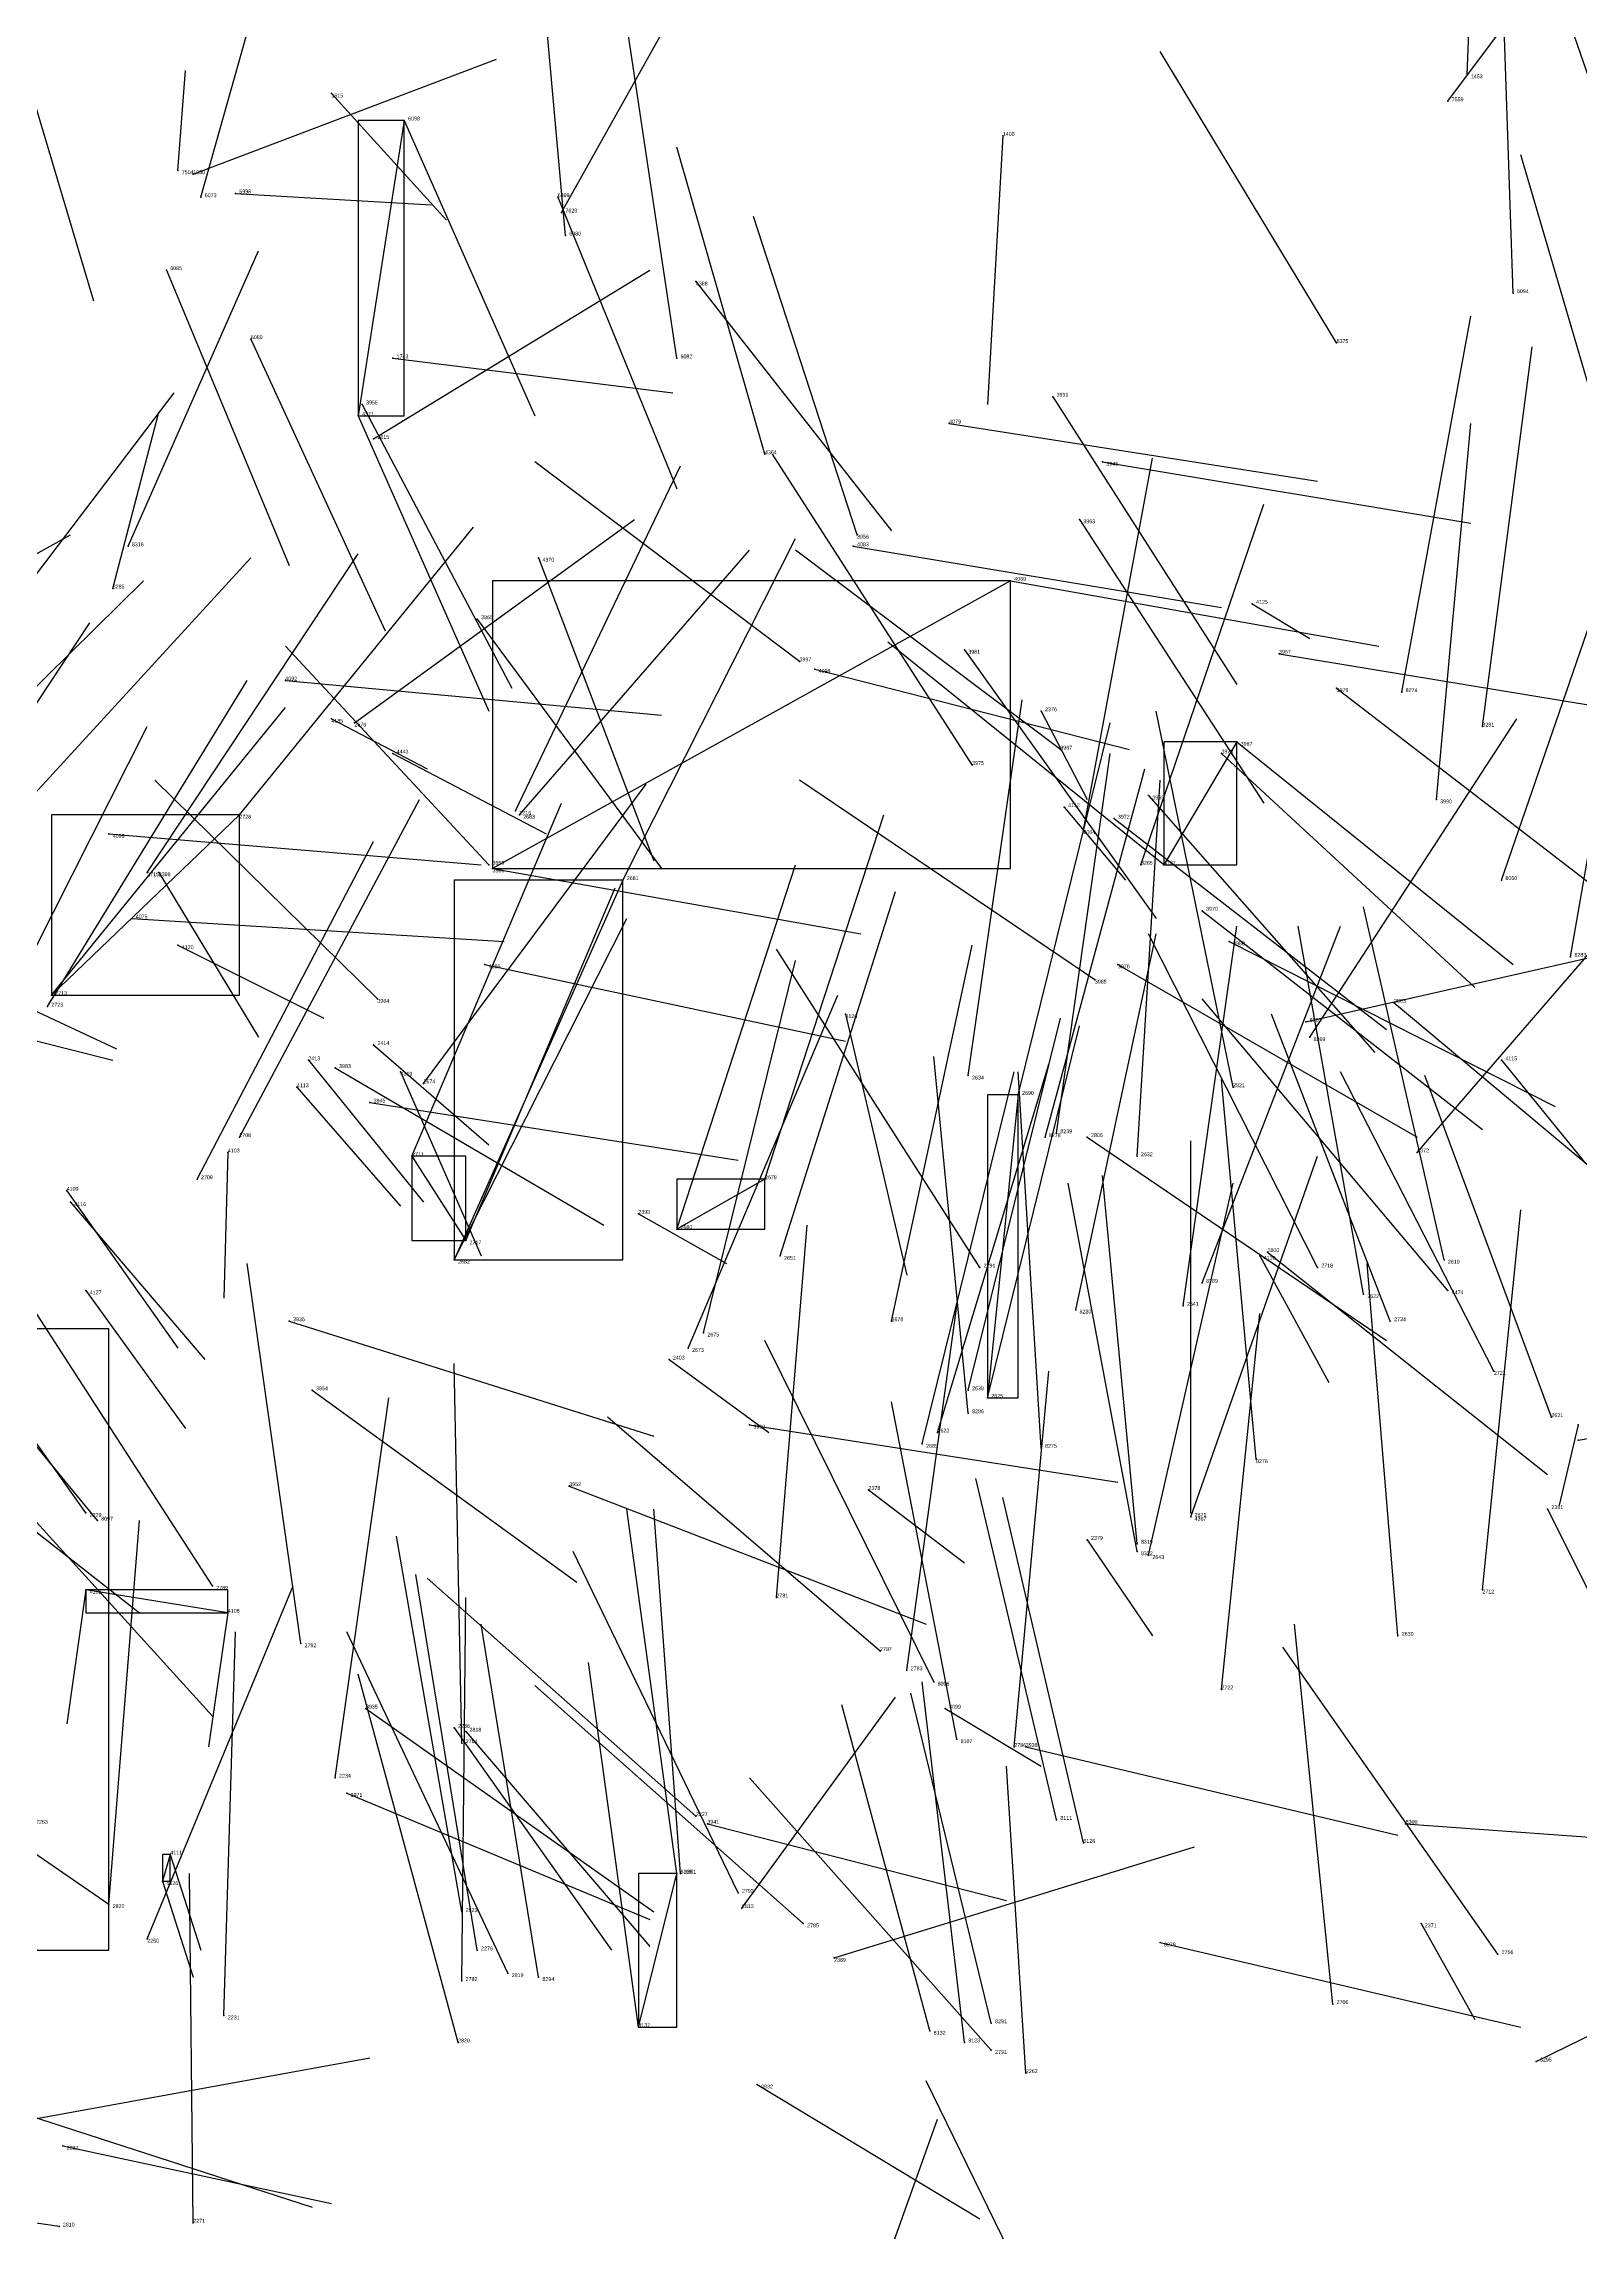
# Model space of a CAD drawing. Extents: x 59.1 to 70.8, y 600.3 to 605.1.
# Drawn here: x 67.064 to 67.465, y 603.392 to 603.962 of the extents above; entities that cross this region are included whole.
import ezdxf

# ---------------------------------------------------------------- set-up
doc = ezdxf.new("R2010")
doc.units = 0
for name, color, linetype in [('Clients', 3, 'CONTINUOUS'), ('Facilities', 3, 'CONTINUOUS'), ('Facilities_lines', 3, 'CONTINUOUS'), ('Min_max_boxes', 1, 'CONTINUOUS'), ('Normals', 1, 'CONTINUOUS'), ('Source_points', 5, 'CONTINUOUS'), ('Text', 3, 'CONTINUOUS')]:
    doc.layers.add(name, color=color, linetype=linetype)

msp = doc.modelspace()

# ---------------------------------------------------------------- linework, layer by layer
at = {"layer": 'Clients', "color": 5}
for p in [(67.146, 603.865, 457.959), (67.181, 603.747, 454.984), (67.356, 603.748, 458.277), (67.066, 603.714, 451.712), (67.174, 603.65, 451.676), (67.229, 603.653, 451.554), (67.171, 603.645, 451.617), (67.31, 603.609, 451.493), (67.075, 603.559, 455.743), (67.095, 603.483, 455.762), (67.229, 603.485, 459.372), (67.081, 603.477, 452.831)]:
    msp.add_point(p, dxfattribs=at)
at = {"layer": 'Facilities', "color": 3}
for p in [(67.435, 603.954, 452.494), (67.139, 603.949, 448.503), (67.43, 603.947, 462.353), (67.158, 603.942, 457.961), (67.314, 603.938, 451.862), (67.099, 603.929, 458.949), (67.103, 603.928, 451.488), (67.105, 603.922, 457.726), (67.114, 603.923, 456.017), (67.198, 603.922, 458.057), (67.199, 603.918, 461.597), (67.2, 603.912, 457.86), (67.096, 603.903, 457.887), (67.234, 603.9, 458.154), (67.447, 603.897, 457.716), (67.118, 603.885, 457.914), (67.401, 603.884, 458.188), (67.155, 603.88, 449.035), (67.229, 603.88, 457.916), (67.147, 603.868, 458.007), (67.327, 603.87, 458.133), (67.15, 603.859, 451.377), (67.3, 603.863, 455.145), (67.252, 603.855, 457.975), (67.34, 603.853, 454.955), (67.334, 603.838, 458.075), (67.086, 603.831, 458.724), (67.275, 603.831, 455.132), (67.276, 603.834, 458.036), (67.193, 603.828, 457.966), (67.082, 603.82, 458.898), (67.316, 603.822, 455.109), (67.379, 603.816, 455.818), (67.177, 603.812, 458.023), (67.304, 603.804, 458.092), (67.386, 603.803, 454.803), (67.261, 603.801, 458.218), (67.265, 603.799, 455.652), (67.127, 603.796, 455.386), (67.401, 603.794, 458.379), (67.418, 603.793, 458.643), (67.139, 603.786, 455.939), (67.145, 603.785, 451.517), (67.324, 603.788, 448.491), (67.375, 603.78, 458.316), (67.439, 603.784, 458.736), (67.155, 603.777, 456.024), (67.306, 603.774, 458.402), (67.329, 603.778, 458.15), (67.371, 603.777, 458.216), (67.187, 603.762, 451.668), (67.33, 603.763, 455.833), (67.352, 603.766, 458.126), (67.427, 603.765, 458.438), (67.115, 603.761, 451.721), (67.188, 603.761, 451.517), (67.335, 603.757, 458.496), (67.343, 603.76, 458.215), (67.081, 603.756, 455.313), (67.091, 603.746, 451.797), (67.094, 603.746, 448.575), (67.18, 603.748, 458.022), (67.35, 603.748, 458.585), (67.215, 603.744, 451.6), (67.444, 603.744, 458.498), (67.087, 603.734, 455.247), (67.366, 603.736, 458.344), (67.373, 603.728, 458.411), (67.099, 603.727, 455.874), (67.179, 603.722, 455.021), (67.344, 603.722, 458.306), (67.462, 603.724, 458.632), (67.338, 603.718, 458.366), (67.065, 603.711, 451.833), (67.151, 603.713, 458.049), (67.416, 603.712, 452.311), (67.273, 603.709, 462.153), (67.393, 603.707, 458.473), (67.15, 603.701, 448.588), (67.394, 603.703, 458.543), (67.133, 603.697, 448.596), (67.14, 603.695, 458.06), (67.157, 603.694, 455.659), (67.444, 603.697, 455.793), (67.13, 603.69, 455.996), (67.163, 603.691, 451.615), (67.305, 603.693, 451.47), (67.318, 603.688, 451.539), (67.374, 603.69, 449.051), (67.149, 603.686, 454.884), (67.115, 603.677, 451.677), (67.325, 603.677, 458.674), (67.328, 603.678, 458.755), (67.336, 603.677, 452.3), (67.112, 603.673, 455.815), (67.16, 603.672, 451.654), (67.349, 603.672, 451.45), (67.422, 603.673, 457.54), (67.104, 603.666, 451.737), (67.252, 603.666, 451.606), (67.07, 603.663, 455.944), (67.071, 603.66, 455.866), (67.219, 603.657, 448.512), (67.256, 603.646, 451.485), (67.308, 603.643, 453.176), (67.381, 603.646, 455.786), (67.383, 603.647, 452.012), (67.396, 603.643, 451.937), (67.429, 603.645, 451.361), (67.075, 603.637, 455.935), (67.366, 603.639, 458.66), (67.43, 603.637, 453.264), (67.333, 603.632, 458.761), (67.361, 603.633, 451.491), (67.408, 603.636, 451.338), (67.128, 603.629, 454.87), (67.236, 603.626, 451.613), (67.285, 603.629, 451.535), (67.415, 603.629, 451.867), (67.232, 603.622, 451.552), (67.227, 603.619, 448.531), (67.442, 603.616, 451.798), (67.134, 603.611, 458.119), (67.305, 603.611, 451.466), (67.305, 603.605, 458.95), (67.457, 603.604, 451.274), (67.248, 603.602, 454.8), (67.293, 603.597, 451.522), (67.297, 603.6, 451.458), (67.464, 603.602, 448.531), (67.464, 603.598, 458.568), (67.324, 603.596, 458.875), (67.38, 603.593, 458.821), (67.201, 603.586, 454.737), (67.279, 603.585, 448.497), (67.456, 603.58, 448.463), (67.075, 603.579, 452.514), (67.078, 603.577, 459.787), (67.363, 603.579, 451.392), (67.363, 603.578, 457.54), (67.336, 603.572, 448.457), (67.349, 603.571, 458.933), (67.349, 603.569, 458.86), (67.352, 603.568, 451.452), (67.108, 603.56, 452.449), (67.255, 603.557, 452.154), (67.439, 603.559, 451.636), (67.112, 603.553, 455.757), (67.417, 603.547, 451.385), (67.131, 603.545, 452.377), (67.282, 603.543, 452.471), (67.289, 603.538, 452.085), (67.296, 603.535, 459.558), (67.148, 603.528, 454.684), (67.299, 603.528, 455.638), (67.371, 603.533, 451.788), (67.171, 603.523, 449.338), (67.173, 603.519, 452.314), (67.174, 603.522, 449.265), (67.302, 603.52, 459.05), (67.317, 603.518, 452.016), (67.32, 603.518, 454.617), (67.14, 603.51, 452.749), (67.143, 603.506, 458.163), (67.234, 603.5, 452.537), (67.237, 603.498, 454.776), (67.328, 603.499, 459.037), (67.419, 603.498, 461.396), (67.097, 603.49, 455.782), (67.335, 603.493, 459.103), (67.23, 603.485, 459.272), (67.245, 603.48, 452.252), (67.173, 603.475, 452.61), (67.246, 603.476, 449.263), (67.262, 603.472, 452.468), (67.423, 603.472, 448.447), (67.091, 603.468, 452.763), (67.355, 603.467, 458.519), (67.177, 603.465, 452.645), (67.27, 603.463, 448.986), (67.443, 603.464, 451.954), (67.173, 603.457, 452.362), (67.185, 603.459, 452.544), (67.193, 603.458, 459.43), (67.4, 603.451, 451.965), (67.111, 603.448, 452.628), (67.219, 603.445, 459.399), (67.295, 603.444, 459.248), (67.311, 603.446, 459.164), (67.172, 603.441, 452.507), (67.304, 603.441, 459.346), (67.311, 603.439, 452.24), (67.32, 603.433, 449.58), (67.453, 603.436, 461.679), (67.25, 603.43, 454.555), (67.069, 603.414, 449.268), (67.068, 603.393, 449.056), (67.103, 603.394, 449.749)]:
    msp.add_point(p, dxfattribs=at)
at = {"layer": 'Facilities_lines', "color": 3}
for p, q in [((67.158, 603.942, 457.961), (67.146, 603.865, 457.959)), ((67.316, 603.822, 455.109), (67.181, 603.747, 454.984)), ((67.375, 603.78, 458.316), (67.356, 603.748, 458.277)), ((67.115, 603.761, 451.721), (67.066, 603.714, 451.712)), ((67.215, 603.744, 451.6), (67.171, 603.645, 451.617)), ((67.318, 603.688, 451.539), (67.31, 603.609, 451.493)), ((67.16, 603.672, 451.654), (67.174, 603.65, 451.676)), ((67.252, 603.666, 451.606), (67.229, 603.653, 451.554)), ((66.94, 603.574, 452.791), (67.081, 603.477, 452.831)), ((67.112, 603.553, 455.757), (67.075, 603.559, 455.743)), ((67.097, 603.49, 455.782), (67.095, 603.483, 455.762)), ((67.219, 603.445, 459.399), (67.229, 603.485, 459.372))]:
    msp.add_line(p, q, dxfattribs=at)
at = {"layer": 'Min_max_boxes', "color": 1}
for p, q in [((67.158, 603.942, 457.959), (67.146, 603.942, 457.959)), ((67.146, 603.942, 457.959), (67.146, 603.865, 457.959)), ((67.158, 603.942, 457.961), (67.146, 603.942, 457.961)), ((67.146, 603.942, 457.961), (67.146, 603.865, 457.961)), ((67.146, 603.942, 457.959), (67.146, 603.942, 457.961)), ((67.158, 603.865, 457.959), (67.158, 603.942, 457.959)), ((67.158, 603.865, 457.961), (67.158, 603.942, 457.961)), ((67.158, 603.942, 457.959), (67.158, 603.942, 457.961)), ((67.146, 603.865, 457.959), (67.158, 603.865, 457.959)), ((67.146, 603.865, 457.961), (67.158, 603.865, 457.961)), ((67.146, 603.865, 457.959), (67.146, 603.865, 457.961)), ((67.158, 603.865, 457.959), (67.158, 603.865, 457.961)), ((67.316, 603.822, 454.984), (67.181, 603.822, 454.984)), ((67.181, 603.822, 454.984), (67.181, 603.747, 454.984)), ((67.316, 603.822, 455.109), (67.181, 603.822, 455.109)), ((67.181, 603.822, 455.109), (67.181, 603.747, 455.109)), ((67.181, 603.822, 454.984), (67.181, 603.822, 455.109)), ((67.316, 603.747, 454.984), (67.316, 603.822, 454.984)), ((67.316, 603.747, 455.109), (67.316, 603.822, 455.109)), ((67.316, 603.822, 454.984), (67.316, 603.822, 455.109)), ((67.375, 603.78, 458.277), (67.356, 603.78, 458.277)), ((67.356, 603.78, 458.277), (67.356, 603.748, 458.277)), ((67.375, 603.78, 458.316), (67.356, 603.78, 458.316)), ((67.356, 603.78, 458.316), (67.356, 603.748, 458.316)), ((67.356, 603.78, 458.277), (67.356, 603.78, 458.316)), ((67.375, 603.748, 458.277), (67.375, 603.78, 458.277)), ((67.375, 603.748, 458.316), (67.375, 603.78, 458.316)), ((67.375, 603.78, 458.277), (67.375, 603.78, 458.316)), ((67.115, 603.761, 451.712), (67.066, 603.761, 451.712)), ((67.066, 603.761, 451.712), (67.066, 603.714, 451.712)), ((67.115, 603.761, 451.721), (67.066, 603.761, 451.721)), ((67.066, 603.761, 451.721), (67.066, 603.714, 451.721)), ((67.066, 603.761, 451.712), (67.066, 603.761, 451.721)), ((67.115, 603.714, 451.712), (67.115, 603.761, 451.712)), ((67.115, 603.714, 451.721), (67.115, 603.761, 451.721)), ((67.115, 603.761, 451.712), (67.115, 603.761, 451.721)), ((67.181, 603.747, 454.984), (67.316, 603.747, 454.984)), ((67.181, 603.747, 455.109), (67.316, 603.747, 455.109)), ((67.181, 603.747, 454.984), (67.181, 603.747, 455.109)), ((67.316, 603.747, 454.984), (67.316, 603.747, 455.109)), ((67.356, 603.748, 458.277), (67.375, 603.748, 458.277)), ((67.356, 603.748, 458.316), (67.375, 603.748, 458.316)), ((67.356, 603.748, 458.277), (67.356, 603.748, 458.316)), ((67.375, 603.748, 458.277), (67.375, 603.748, 458.316)), ((67.215, 603.744, 451.6), (67.171, 603.744, 451.6)), ((67.171, 603.744, 451.6), (67.171, 603.645, 451.6)), ((67.215, 603.744, 451.617), (67.171, 603.744, 451.617)), ((67.171, 603.744, 451.617), (67.171, 603.645, 451.617)), ((67.171, 603.744, 451.6), (67.171, 603.744, 451.617)), ((67.215, 603.645, 451.6), (67.215, 603.744, 451.6)), ((67.215, 603.645, 451.617), (67.215, 603.744, 451.617)), ((67.215, 603.744, 451.6), (67.215, 603.744, 451.617)), ((67.066, 603.714, 451.712), (67.115, 603.714, 451.712)), ((67.066, 603.714, 451.721), (67.115, 603.714, 451.721)), ((67.066, 603.714, 451.712), (67.066, 603.714, 451.721)), ((67.115, 603.714, 451.712), (67.115, 603.714, 451.721)), ((67.318, 603.688, 451.493), (67.31, 603.688, 451.493)), ((67.31, 603.688, 451.493), (67.31, 603.609, 451.493)), ((67.318, 603.688, 451.539), (67.31, 603.688, 451.539)), ((67.31, 603.688, 451.539), (67.31, 603.609, 451.539)), ((67.31, 603.688, 451.493), (67.31, 603.688, 451.539)), ((67.318, 603.609, 451.493), (67.318, 603.688, 451.493)), ((67.318, 603.609, 451.539), (67.318, 603.688, 451.539)), ((67.318, 603.688, 451.493), (67.318, 603.688, 451.539)), ((67.174, 603.672, 451.654), (67.16, 603.672, 451.654)), ((67.16, 603.672, 451.654), (67.16, 603.65, 451.654)), ((67.174, 603.672, 451.676), (67.16, 603.672, 451.676)), ((67.16, 603.672, 451.676), (67.16, 603.65, 451.676)), ((67.16, 603.672, 451.654), (67.16, 603.672, 451.676)), ((67.174, 603.65, 451.654), (67.174, 603.672, 451.654)), ((67.174, 603.65, 451.676), (67.174, 603.672, 451.676)), ((67.174, 603.672, 451.654), (67.174, 603.672, 451.676)), ((67.252, 603.666, 451.554), (67.229, 603.666, 451.554)), ((67.229, 603.666, 451.554), (67.229, 603.653, 451.554)), ((67.252, 603.666, 451.606), (67.229, 603.666, 451.606)), ((67.229, 603.666, 451.606), (67.229, 603.653, 451.606)), ((67.229, 603.666, 451.554), (67.229, 603.666, 451.606)), ((67.252, 603.653, 451.554), (67.252, 603.666, 451.554)), ((67.252, 603.653, 451.606), (67.252, 603.666, 451.606)), ((67.252, 603.666, 451.554), (67.252, 603.666, 451.606)), ((67.16, 603.65, 451.654), (67.174, 603.65, 451.654)), ((67.16, 603.65, 451.676), (67.174, 603.65, 451.676)), ((67.16, 603.65, 451.654), (67.16, 603.65, 451.676)), ((67.174, 603.65, 451.654), (67.174, 603.65, 451.676)), ((67.229, 603.653, 451.554), (67.252, 603.653, 451.554)), ((67.229, 603.653, 451.606), (67.252, 603.653, 451.606)), ((67.229, 603.653, 451.554), (67.229, 603.653, 451.606)), ((67.252, 603.653, 451.554), (67.252, 603.653, 451.606)), ((67.171, 603.645, 451.6), (67.215, 603.645, 451.6)), ((67.171, 603.645, 451.617), (67.215, 603.645, 451.617)), ((67.171, 603.645, 451.6), (67.171, 603.645, 451.617)), ((67.215, 603.645, 451.6), (67.215, 603.645, 451.617)), ((67.081, 603.627, 452.783), (66.94, 603.627, 452.783)), ((67.081, 603.627, 452.831), (66.94, 603.627, 452.831)), ((67.081, 603.465, 452.783), (67.081, 603.627, 452.783)), ((67.081, 603.465, 452.831), (67.081, 603.627, 452.831)), ((67.081, 603.627, 452.783), (67.081, 603.627, 452.831)), ((67.31, 603.609, 451.493), (67.318, 603.609, 451.493)), ((67.31, 603.609, 451.539), (67.318, 603.609, 451.539)), ((67.31, 603.609, 451.493), (67.31, 603.609, 451.539)), ((67.318, 603.609, 451.493), (67.318, 603.609, 451.539)), ((67.112, 603.559, 455.743), (67.075, 603.559, 455.743)), ((67.075, 603.559, 455.743), (67.075, 603.553, 455.743)), ((67.112, 603.559, 455.757), (67.075, 603.559, 455.757)), ((67.075, 603.559, 455.757), (67.075, 603.553, 455.757)), ((67.075, 603.559, 455.743), (67.075, 603.559, 455.757)), ((67.112, 603.553, 455.743), (67.112, 603.559, 455.743)), ((67.112, 603.553, 455.757), (67.112, 603.559, 455.757)), ((67.112, 603.559, 455.743), (67.112, 603.559, 455.757)), ((67.075, 603.553, 455.743), (67.112, 603.553, 455.743)), ((67.075, 603.553, 455.757), (67.112, 603.553, 455.757)), ((67.075, 603.553, 455.743), (67.075, 603.553, 455.757)), ((67.112, 603.553, 455.743), (67.112, 603.553, 455.757)), ((67.097, 603.49, 455.762), (67.095, 603.49, 455.762)), ((67.095, 603.49, 455.762), (67.095, 603.483, 455.762)), ((67.097, 603.49, 455.782), (67.095, 603.49, 455.782)), ((67.095, 603.49, 455.782), (67.095, 603.483, 455.782)), ((67.095, 603.49, 455.762), (67.095, 603.49, 455.782)), ((67.097, 603.483, 455.762), (67.097, 603.49, 455.762)), ((67.097, 603.483, 455.782), (67.097, 603.49, 455.782)), ((67.097, 603.49, 455.762), (67.097, 603.49, 455.782)), ((67.095, 603.483, 455.762), (67.097, 603.483, 455.762)), ((67.095, 603.483, 455.782), (67.097, 603.483, 455.782)), ((67.095, 603.483, 455.762), (67.095, 603.483, 455.782)), ((67.097, 603.483, 455.762), (67.097, 603.483, 455.782)), ((67.229, 603.485, 459.372), (67.219, 603.485, 459.372)), ((67.219, 603.485, 459.372), (67.219, 603.445, 459.372)), ((67.229, 603.485, 459.399), (67.219, 603.485, 459.399)), ((67.219, 603.485, 459.399), (67.219, 603.445, 459.399)), ((67.219, 603.485, 459.372), (67.219, 603.485, 459.399)), ((67.229, 603.445, 459.372), (67.229, 603.485, 459.372)), ((67.229, 603.445, 459.399), (67.229, 603.485, 459.399)), ((67.229, 603.485, 459.372), (67.229, 603.485, 459.399)), ((66.94, 603.465, 452.783), (67.081, 603.465, 452.783)), ((66.94, 603.465, 452.831), (67.081, 603.465, 452.831)), ((67.081, 603.465, 452.783), (67.081, 603.465, 452.831)), ((67.219, 603.445, 459.372), (67.229, 603.445, 459.372)), ((67.219, 603.445, 459.399), (67.229, 603.445, 459.399)), ((67.219, 603.445, 459.372), (67.219, 603.445, 459.399)), ((67.229, 603.445, 459.372), (67.229, 603.445, 459.399))]:
    msp.add_line(p, q, dxfattribs=at)
at = {"layer": 'Normals', "color": 1}
for p, q in [((67.435, 603.954, 452.494), (67.439, 604.05, 452.465)), ((67.43, 603.947, 462.353), (67.489, 604.026, 462.37)), ((67.105, 603.922, 457.726), (67.13, 604.011, 457.764)), ((67.2, 603.912, 457.86), (67.192, 604.002, 457.904)), ((67.199, 603.918, 461.597), (67.247, 604.004, 461.615)), ((67.447, 603.897, 457.716), (67.444, 603.985, 457.763)), ((67.052, 603.979, 457.609), (67.077, 603.895, 457.561)), ((67.229, 603.88, 457.916), (67.216, 603.967, 457.963)), ((67.493, 603.877, 458.232), (67.463, 603.964, 458.271)), ((67.103, 603.928, 451.488), (67.182, 603.958, 451.541)), ((67.401, 603.884, 458.188), (67.355, 603.96, 458.234)), ((67.099, 603.929, 458.949), (67.101, 603.955, 459.045)), ((67.139, 603.949, 448.503), (67.169, 603.916, 448.592)), ((67.158, 603.942, 457.961), (67.192, 603.865, 457.907)), ((67.252, 603.855, 457.975), (67.229, 603.935, 458.03)), ((67.314, 603.938, 451.862), (67.31, 603.868, 451.933)), ((67.476, 603.841, 459.003), (67.449, 603.933, 459.031)), ((67.114, 603.923, 456.017), (67.165, 603.92, 456.103)), ((67.198, 603.922, 458.057), (67.229, 603.846, 458)), ((67.276, 603.834, 458.036), (67.249, 603.917, 458.085)), ((67.086, 603.831, 458.724), (67.12, 603.908, 458.778)), ((67.096, 603.903, 457.887), (67.128, 603.826, 457.831)), ((67.15, 603.859, 451.377), (67.222, 603.903, 451.431)), ((67.234, 603.9, 458.154), (67.285, 603.835, 458.097)), ((67.418, 603.793, 458.643), (67.436, 603.891, 458.649)), ((67.118, 603.885, 457.914), (67.153, 603.809, 457.859)), ((67.439, 603.784, 458.736), (67.452, 603.883, 458.738)), ((67.155, 603.88, 449.035), (67.228, 603.871, 448.967)), ((67.038, 603.792, 451.824), (67.098, 603.871, 451.836)), ((67.082, 603.82, 458.898), (67.094, 603.866, 458.986)), ((67.146, 603.865, 457.959), (67.18, 603.788, 457.905)), ((67.147, 603.868, 458.007), (67.186, 603.794, 457.952)), ((67.327, 603.87, 458.133), (67.375, 603.795, 458.086)), ((67.3, 603.863, 455.145), (67.396, 603.848, 455.169)), ((67.427, 603.765, 458.438), (67.436, 603.863, 458.458)), ((67.306, 603.774, 458.402), (67.254, 603.855, 458.429)), ((67.335, 603.757, 458.496), (67.353, 603.854, 458.51)), ((67.187, 603.762, 451.668), (67.23, 603.852, 451.672)), ((67.261, 603.801, 458.218), (67.192, 603.853, 458.268)), ((67.34, 603.853, 454.955), (67.436, 603.837, 454.978)), ((67.35, 603.748, 458.585), (67.382, 603.842, 458.596)), ((67.145, 603.785, 451.517), (67.218, 603.838, 451.56)), ((67.334, 603.838, 458.075), (67.382, 603.764, 458.028)), ((67.444, 603.744, 458.498), (67.476, 603.837, 458.514)), ((66.994, 603.791, 451.8), (67.071, 603.834, 451.846)), ((67.115, 603.761, 451.721), (67.176, 603.836, 451.747)), ((67.215, 603.744, 451.6), (67.26, 603.833, 451.609)), ((67.275, 603.831, 455.132), (67.371, 603.815, 455.153)), ((67.052, 603.756, 451.74), (67.118, 603.828, 451.762)), ((67.091, 603.746, 451.797), (67.146, 603.829, 451.808)), ((67.188, 603.761, 451.517), (67.248, 603.83, 451.558)), ((67.193, 603.828, 457.966), (67.223, 603.749, 457.913)), ((67.329, 603.778, 458.15), (67.26, 603.83, 458.201)), ((67.021, 603.754, 451.765), (67.09, 603.822, 451.79)), ((67.316, 603.822, 455.109), (67.412, 603.805, 455.13)), ((67.462, 603.724, 458.632), (67.479, 603.822, 458.637)), ((67.379, 603.816, 455.818), (67.394, 603.807, 455.916)), ((67.021, 603.728, 451.805), (67.076, 603.811, 451.809)), ((67.177, 603.812, 458.023), (67.225, 603.747, 457.964)), ((67.18, 603.748, 458.022), (67.127, 603.805, 458.085)), ((67.356, 603.748, 458.277), (67.284, 603.806, 458.316)), ((67.304, 603.804, 458.092), (67.354, 603.734, 458.041)), ((67.386, 603.803, 454.803), (67.483, 603.787, 454.821)), ((67.265, 603.799, 455.652), (67.347, 603.778, 455.598)), ((67.065, 603.711, 451.833), (67.117, 603.796, 451.84)), ((67.127, 603.796, 455.386), (67.225, 603.787, 455.404)), ((67.305, 603.693, 451.47), (67.319, 603.791, 451.459)), ((67.401, 603.794, 458.379), (67.475, 603.737, 458.344)), ((67.066, 603.714, 451.712), (67.127, 603.789, 451.738)), ((67.139, 603.786, 455.939), (67.164, 603.773, 456.035)), ((67.318, 603.688, 451.539), (67.342, 603.785, 451.54)), ((67.324, 603.788, 448.491), (67.336, 603.765, 448.587)), ((67.374, 603.69, 449.051), (67.354, 603.788, 449.059)), ((67.394, 603.703, 458.543), (67.448, 603.786, 458.556)), ((67.046, 603.695, 451.775), (67.091, 603.784, 451.778)), ((67.375, 603.78, 458.316), (67.447, 603.722, 458.277)), ((67.155, 603.777, 456.024), (67.195, 603.756, 456.113)), ((67.328, 603.678, 458.755), (67.342, 603.777, 458.764)), ((67.371, 603.777, 458.216), (67.437, 603.716, 458.172)), ((67.151, 603.713, 458.049), (67.093, 603.77, 458.108)), ((67.163, 603.691, 451.615), (67.221, 603.769, 451.638)), ((67.338, 603.718, 458.366), (67.261, 603.77, 458.402)), ((67.325, 603.677, 458.674), (67.351, 603.773, 458.681)), ((67.349, 603.672, 451.45), (67.355, 603.77, 451.429)), ((67.115, 603.677, 451.677), (67.162, 603.765, 451.684)), ((67.16, 603.672, 451.654), (67.199, 603.764, 451.653)), ((67.33, 603.763, 455.833), (67.346, 603.744, 455.93)), ((67.352, 603.766, 458.126), (67.411, 603.699, 458.081)), ((67.252, 603.666, 451.606), (67.283, 603.761, 451.608)), ((67.343, 603.76, 458.215), (67.414, 603.705, 458.171)), ((67.081, 603.756, 455.313), (67.178, 603.748, 455.338)), ((67.104, 603.666, 451.737), (67.15, 603.754, 451.745)), ((67.094, 603.746, 448.575), (67.12, 603.703, 448.661)), ((67.181, 603.747, 454.984), (67.277, 603.73, 455.005)), ((67.229, 603.653, 451.554), (67.26, 603.748, 451.556)), ((67.174, 603.65, 451.676), (67.213, 603.742, 451.675)), ((67.256, 603.646, 451.485), (67.286, 603.741, 451.493)), ((67.087, 603.734, 455.247), (67.184, 603.728, 455.271)), ((67.171, 603.645, 451.617), (67.216, 603.734, 451.625)), ((67.366, 603.736, 458.344), (67.439, 603.679, 458.307)), ((67.429, 603.645, 451.361), (67.408, 603.737, 451.329)), ((67.422, 603.673, 457.54), (67.479, 603.739, 457.589)), ((67.021, 603.729, 455.598), (67.083, 603.7, 455.525)), ((67.333, 603.632, 458.761), (67.354, 603.73, 458.767)), ((67.396, 603.643, 451.937), (67.352, 603.73, 451.956)), ((67.361, 603.633, 451.491), (67.375, 603.732, 451.485)), ((67.366, 603.639, 458.66), (67.402, 603.732, 458.662)), ((67.373, 603.728, 458.411), (67.458, 603.685, 458.38)), ((67.408, 603.636, 451.338), (67.391, 603.732, 451.315)), ((67.393, 603.707, 458.473), (67.49, 603.729, 458.46)), ((67.099, 603.727, 455.874), (67.137, 603.708, 455.965)), ((67.179, 603.722, 455.021), (67.273, 603.702, 455.047)), ((67.236, 603.626, 451.613), (67.26, 603.723, 451.61)), ((67.308, 603.643, 453.176), (67.255, 603.726, 453.157)), ((67.285, 603.629, 451.535), (67.306, 603.727, 451.533)), ((67.344, 603.722, 458.306), (67.422, 603.677, 458.263)), ((66.987, 603.721, 455.541), (67.082, 603.697, 455.56)), ((67.232, 603.622, 451.552), (67.271, 603.714, 451.563)), ((67.43, 603.637, 453.264), (67.366, 603.713, 453.251)), ((67.416, 603.712, 452.311), (67.49, 603.65, 452.338)), ((67.273, 603.709, 462.153), (67.289, 603.641, 462.224)), ((67.305, 603.611, 451.466), (67.329, 603.708, 451.463)), ((67.31, 603.609, 451.493), (67.334, 603.706, 451.494)), ((67.415, 603.629, 451.867), (67.384, 603.709, 451.918)), ((67.15, 603.701, 448.588), (67.18, 603.675, 448.68)), ((67.133, 603.697, 448.596), (67.163, 603.66, 448.684)), ((67.14, 603.695, 458.06), (67.21, 603.654, 458.001)), ((67.157, 603.694, 455.659), (67.178, 603.646, 455.744)), ((67.293, 603.597, 451.522), (67.317, 603.694, 451.52)), ((67.305, 603.605, 458.95), (67.296, 603.698, 458.984)), ((67.297, 603.6, 451.458), (67.326, 603.696, 451.462)), ((67.324, 603.596, 458.875), (67.318, 603.694, 458.891)), ((67.442, 603.616, 451.798), (67.402, 603.694, 451.845)), ((67.444, 603.697, 455.793), (67.466, 603.67, 455.887)), ((67.13, 603.69, 455.996), (67.157, 603.659, 456.087)), ((67.38, 603.593, 458.821), (67.371, 603.692, 458.83)), ((67.457, 603.604, 451.274), (67.424, 603.693, 451.244)), ((67.149, 603.686, 454.884), (67.245, 603.671, 454.907)), ((67.336, 603.677, 452.3), (67.414, 603.624, 452.333)), ((67.112, 603.673, 455.815), (67.111, 603.635, 455.908)), ((67.363, 603.579, 451.392), (67.363, 603.676, 451.367)), ((67.363, 603.578, 457.54), (67.396, 603.672, 457.536)), ((67.349, 603.569, 458.86), (67.331, 603.665, 458.881)), ((67.349, 603.571, 458.933), (67.34, 603.667, 458.961)), ((67.352, 603.568, 451.452), (67.374, 603.665, 451.444)), ((67.07, 603.663, 455.944), (67.099, 603.622, 456.031)), ((67.071, 603.66, 455.866), (67.106, 603.619, 455.95)), ((67.075, 603.579, 452.514), (67.019, 603.658, 452.489)), ((67.219, 603.657, 448.512), (67.242, 603.644, 448.608)), ((67.255, 603.557, 452.154), (67.263, 603.654, 452.176)), ((67.439, 603.559, 451.636), (67.449, 603.658, 451.64)), ((67.078, 603.577, 459.787), (67.018, 603.65, 459.754)), ((67.131, 603.545, 452.377), (67.117, 603.644, 452.385)), ((67.381, 603.646, 455.786), (67.399, 603.613, 455.879)), ((67.383, 603.647, 452.012), (67.456, 603.589, 452.048)), ((67.417, 603.547, 451.385), (67.409, 603.644, 451.364)), ((67.108, 603.56, 452.449), (67.055, 603.642, 452.428)), ((67.075, 603.637, 455.935), (67.101, 603.601, 456.024)), ((67.289, 603.538, 452.085), (67.302, 603.633, 452.114)), ((67.371, 603.533, 451.788), (67.381, 603.631, 451.805)), ((67.128, 603.629, 454.87), (67.223, 603.599, 454.875)), ((67.296, 603.535, 459.558), (67.252, 603.624, 459.55)), ((67.173, 603.519, 452.314), (67.171, 603.618, 452.33)), ((67.227, 603.619, 448.531), (67.253, 603.6, 448.626)), ((67.317, 603.518, 452.016), (67.326, 603.616, 452.036)), ((67.464, 603.598, 458.568), (67.562, 603.615, 458.554)), ((67.134, 603.611, 458.119), (67.203, 603.561, 458.067)), ((67.14, 603.51, 452.749), (67.154, 603.609, 452.75)), ((67.302, 603.52, 459.05), (67.285, 603.608, 459.094)), ((67.02, 603.607, 459.863), (67.089, 603.553, 459.911)), ((67.282, 603.543, 452.471), (67.211, 603.604, 452.436)), ((67.248, 603.602, 454.8), (67.344, 603.587, 454.822)), ((67.464, 603.602, 448.531), (67.459, 603.581, 448.629)), ((67.049, 603.591, 459.791), (67.108, 603.526, 459.838)), ((67.201, 603.586, 454.737), (67.294, 603.55, 454.729)), ((67.328, 603.499, 459.037), (67.307, 603.588, 459.078)), ((67.229, 603.485, 459.372), (67.216, 603.58, 459.399)), ((67.23, 603.485, 459.272), (67.223, 603.58, 459.304)), ((67.279, 603.585, 448.497), (67.304, 603.566, 448.592)), ((67.335, 603.493, 459.103), (67.314, 603.583, 459.141)), ((67.456, 603.58, 448.463), (67.469, 603.554, 448.559)), ((67.081, 603.477, 452.831), (67.089, 603.577, 452.83)), ((67.173, 603.475, 452.61), (67.156, 603.573, 452.604)), ((67.245, 603.48, 452.252), (67.202, 603.569, 452.239)), ((67.336, 603.572, 448.457), (67.353, 603.547, 448.552)), ((67.177, 603.465, 452.645), (67.161, 603.563, 452.638)), ((67.075, 603.559, 455.743), (67.07, 603.524, 455.837)), ((67.091, 603.468, 452.763), (67.129, 603.56, 452.776)), ((67.234, 603.5, 452.537), (67.164, 603.562, 452.501)), ((67.173, 603.457, 452.362), (67.174, 603.557, 452.369)), ((67.112, 603.553, 455.757), (67.107, 603.518, 455.851)), ((67.111, 603.448, 452.628), (67.114, 603.548, 452.629)), ((67.185, 603.459, 452.544), (67.143, 603.548, 452.525)), ((67.193, 603.458, 459.43), (67.178, 603.55, 459.467)), ((67.4, 603.451, 451.965), (67.39, 603.55, 451.976)), ((67.219, 603.445, 459.399), (67.206, 603.54, 459.426)), ((67.443, 603.464, 451.954), (67.387, 603.544, 451.933)), ((67.172, 603.441, 452.507), (67.146, 603.537, 452.499)), ((67.262, 603.472, 452.468), (67.192, 603.534, 452.434)), ((67.304, 603.441, 459.346), (67.293, 603.535, 459.378)), ((67.148, 603.528, 454.684), (67.223, 603.475, 454.643)), ((67.246, 603.476, 449.263), (67.286, 603.531, 449.337)), ((67.295, 603.444, 459.248), (67.272, 603.529, 459.295)), ((67.311, 603.446, 459.164), (67.29, 603.532, 459.211)), ((67.299, 603.528, 455.638), (67.324, 603.513, 455.734)), ((67.171, 603.523, 449.338), (67.212, 603.465, 449.268)), ((67.174, 603.522, 449.265), (67.222, 603.466, 449.198)), ((67.32, 603.518, 454.617), (67.417, 603.495, 454.615)), ((67.32, 603.433, 449.58), (67.315, 603.513, 449.64)), ((67.143, 603.506, 458.163), (67.222, 603.473, 458.112)), ((67.311, 603.439, 452.24), (67.248, 603.51, 452.207)), ((67.237, 603.498, 454.776), (67.315, 603.478, 454.716)), ((67.419, 603.498, 461.396), (67.515, 603.491, 461.367)), ((67.097, 603.49, 455.782), (67.105, 603.465, 455.878)), ((67.27, 603.463, 448.986), (67.364, 603.492, 449.001)), ((67.095, 603.483, 455.762), (67.103, 603.458, 455.858)), ((67.103, 603.394, 449.749), (67.102, 603.485, 449.791)), ((67.423, 603.472, 448.447), (67.437, 603.447, 448.543)), ((67.355, 603.467, 458.519), (67.449, 603.445, 458.495)), ((67.453, 603.436, 461.679), (67.512, 603.465, 461.603)), ((67.056, 603.42, 456.685), (67.149, 603.437, 456.719)), ((67.337, 603.343, 452.433), (67.294, 603.431, 452.412)), ((67.25, 603.43, 454.555), (67.308, 603.395, 454.481)), ((67.057, 603.423, 449.084), (67.134, 603.398, 449.026)), ((67.264, 603.329, 449.551), (67.297, 603.421, 449.571)), ((67.069, 603.414, 449.268), (67.139, 603.399, 449.198)), ((67.068, 603.393, 449.056), (66.98, 603.406, 449.101))]:
    msp.add_line(p, q, dxfattribs=at)
at = {"layer": 'Source_points', "color": 5}
for p in [(67.435, 603.954, 452.494), (67.139, 603.949, 448.503), (67.43, 603.947, 462.353), (67.158, 603.942, 457.961), (67.314, 603.938, 451.862), (67.099, 603.929, 458.949), (67.103, 603.928, 451.488), (67.105, 603.922, 457.726), (67.114, 603.923, 456.017), (67.198, 603.922, 458.057), (67.199, 603.918, 461.597), (67.2, 603.912, 457.86), (67.096, 603.903, 457.887), (67.234, 603.9, 458.154), (67.447, 603.897, 457.716), (67.118, 603.885, 457.914), (67.401, 603.884, 458.188), (67.155, 603.88, 449.035), (67.229, 603.88, 457.916), (67.146, 603.865, 457.959), (67.147, 603.868, 458.007), (67.327, 603.87, 458.133), (67.15, 603.859, 451.377), (67.3, 603.863, 455.145), (67.252, 603.855, 457.975), (67.34, 603.853, 454.955), (67.334, 603.838, 458.075), (67.086, 603.831, 458.724), (67.275, 603.831, 455.132), (67.276, 603.834, 458.036), (67.193, 603.828, 457.966), (67.082, 603.82, 458.898), (67.316, 603.822, 455.109), (67.379, 603.816, 455.818), (67.177, 603.812, 458.023), (67.304, 603.804, 458.092), (67.386, 603.803, 454.803), (67.261, 603.801, 458.218), (67.265, 603.799, 455.652), (67.127, 603.796, 455.386), (67.401, 603.794, 458.379), (67.418, 603.793, 458.643), (67.139, 603.786, 455.939), (67.145, 603.785, 451.517), (67.324, 603.788, 448.491), (67.375, 603.78, 458.316), (67.439, 603.784, 458.736), (67.155, 603.777, 456.024), (67.306, 603.774, 458.402), (67.329, 603.778, 458.15), (67.371, 603.777, 458.216), (67.187, 603.762, 451.668), (67.33, 603.763, 455.833), (67.352, 603.766, 458.126), (67.427, 603.765, 458.438), (67.115, 603.761, 451.721), (67.188, 603.761, 451.517), (67.335, 603.757, 458.496), (67.343, 603.76, 458.215), (67.081, 603.756, 455.313), (67.091, 603.746, 451.797), (67.094, 603.746, 448.575), (67.18, 603.748, 458.022), (67.181, 603.747, 454.984), (67.35, 603.748, 458.585), (67.356, 603.748, 458.277), (67.215, 603.744, 451.6), (67.444, 603.744, 458.498), (67.087, 603.734, 455.247), (67.366, 603.736, 458.344), (67.373, 603.728, 458.411), (67.099, 603.727, 455.874), (67.179, 603.722, 455.021), (67.344, 603.722, 458.306), (67.462, 603.724, 458.632), (67.338, 603.718, 458.366), (67.065, 603.711, 451.833), (67.066, 603.714, 451.712), (67.151, 603.713, 458.049), (67.416, 603.712, 452.311), (67.273, 603.709, 462.153), (67.393, 603.707, 458.473), (67.15, 603.701, 448.588), (67.394, 603.703, 458.543), (67.133, 603.697, 448.596), (67.14, 603.695, 458.06), (67.157, 603.694, 455.659), (67.444, 603.697, 455.793), (67.13, 603.69, 455.996), (67.163, 603.691, 451.615), (67.305, 603.693, 451.47), (67.318, 603.688, 451.539), (67.374, 603.69, 449.051), (67.149, 603.686, 454.884), (67.115, 603.677, 451.677), (67.325, 603.677, 458.674), (67.328, 603.678, 458.755), (67.336, 603.677, 452.3), (67.112, 603.673, 455.815), (67.16, 603.672, 451.654), (67.349, 603.672, 451.45), (67.422, 603.673, 457.54), (67.104, 603.666, 451.737), (67.252, 603.666, 451.606), (67.07, 603.663, 455.944), (67.071, 603.66, 455.866), (67.219, 603.657, 448.512), (67.174, 603.65, 451.676), (67.229, 603.653, 451.554), (67.171, 603.645, 451.617), (67.256, 603.646, 451.485), (67.308, 603.643, 453.176), (67.381, 603.646, 455.786), (67.383, 603.647, 452.012), (67.396, 603.643, 451.937), (67.429, 603.645, 451.361), (67.075, 603.637, 455.935), (67.366, 603.639, 458.66), (67.43, 603.637, 453.264), (67.333, 603.632, 458.761), (67.361, 603.633, 451.491), (67.408, 603.636, 451.338), (67.128, 603.629, 454.87), (67.236, 603.626, 451.613), (67.285, 603.629, 451.535), (67.415, 603.629, 451.867), (67.232, 603.622, 451.552), (67.227, 603.619, 448.531), (67.442, 603.616, 451.798), (67.134, 603.611, 458.119), (67.305, 603.611, 451.466), (67.31, 603.609, 451.493), (67.305, 603.605, 458.95), (67.457, 603.604, 451.274), (67.248, 603.602, 454.8), (67.293, 603.597, 451.522), (67.297, 603.6, 451.458), (67.464, 603.602, 448.531), (67.464, 603.598, 458.568), (67.324, 603.596, 458.875), (67.38, 603.593, 458.821), (67.201, 603.586, 454.737), (67.279, 603.585, 448.497), (67.456, 603.58, 448.463), (67.075, 603.579, 452.514), (67.078, 603.577, 459.787), (67.363, 603.579, 451.392), (67.363, 603.578, 457.54), (67.336, 603.572, 448.457), (67.349, 603.571, 458.933), (67.349, 603.569, 458.86), (67.352, 603.568, 451.452), (67.075, 603.559, 455.743), (67.108, 603.56, 452.449), (67.255, 603.557, 452.154), (67.439, 603.559, 451.636), (67.112, 603.553, 455.757), (67.417, 603.547, 451.385), (67.131, 603.545, 452.377), (67.282, 603.543, 452.471), (67.289, 603.538, 452.085), (67.296, 603.535, 459.558), (67.148, 603.528, 454.684), (67.299, 603.528, 455.638), (67.371, 603.533, 451.788), (67.171, 603.523, 449.338), (67.173, 603.519, 452.314), (67.174, 603.522, 449.265), (67.302, 603.52, 459.05), (67.317, 603.518, 452.016), (67.32, 603.518, 454.617), (67.14, 603.51, 452.749), (67.143, 603.506, 458.163), (67.234, 603.5, 452.537), (67.237, 603.498, 454.776), (67.328, 603.499, 459.037), (67.419, 603.498, 461.396), (67.097, 603.49, 455.782), (67.335, 603.493, 459.103), (67.095, 603.483, 455.762), (67.229, 603.485, 459.372), (67.23, 603.485, 459.272), (67.081, 603.477, 452.831), (67.245, 603.48, 452.252), (67.173, 603.475, 452.61), (67.246, 603.476, 449.263), (67.262, 603.472, 452.468), (67.423, 603.472, 448.447), (67.091, 603.468, 452.763), (67.355, 603.467, 458.519), (67.177, 603.465, 452.645), (67.27, 603.463, 448.986), (67.443, 603.464, 451.954), (67.173, 603.457, 452.362), (67.185, 603.459, 452.544), (67.193, 603.458, 459.43), (67.4, 603.451, 451.965), (67.111, 603.448, 452.628), (67.219, 603.445, 459.399), (67.295, 603.444, 459.248), (67.311, 603.446, 459.164), (67.172, 603.441, 452.507), (67.304, 603.441, 459.346), (67.311, 603.439, 452.24), (67.32, 603.433, 449.58), (67.453, 603.436, 461.679), (67.25, 603.43, 454.555), (67.069, 603.414, 449.268), (67.068, 603.393, 449.056), (67.103, 603.394, 449.749)]:
    msp.add_point(p, dxfattribs=at)

# ---------------------------------------------------------------- texts
at = {"layer": 'Text', "color": 3}
for s, p in [('1453', (67.436, 603.953, 452.494)), ('1615', (67.139, 603.948, 448.503)), ('7559', (67.431, 603.947, 462.353)), ('6098', (67.159, 603.942, 457.961)), ('1408', (67.314, 603.938, 451.862)), ('7504', (67.1, 603.928, 458.949)), ('1930', (67.103, 603.928, 451.488)), ('6073', (67.106, 603.922, 457.726)), ('5998', (67.115, 603.923, 456.017)), ('6399', (67.198, 603.922, 458.057)), ('7628', (67.2, 603.918, 461.597)), ('6080', (67.201, 603.912, 457.86)), ('6085', (67.097, 603.903, 457.887)), ('6388', (67.234, 603.899, 458.154)), ('6094', (67.448, 603.897, 457.716)), ('6089', (67.118, 603.885, 457.914)), ('6375', (67.401, 603.884, 458.188)), ('1743', (67.156, 603.88, 449.035)), ('6082', (67.23, 603.88, 457.916)), ('3991', (67.328, 603.87, 458.133)), ('4371', (67.147, 603.865, 457.959)), ('3955', (67.148, 603.868, 458.007)), ('2615', (67.151, 603.859, 451.377)), ('4079', (67.3, 603.863, 455.145)), ('4364', (67.252, 603.855, 457.975)), ('3946', (67.341, 603.852, 454.955)), ('3963', (67.335, 603.837, 458.075)), ('8316', (67.087, 603.831, 458.724)), ('4083', (67.276, 603.831, 455.132)), ('3956', (67.276, 603.833, 458.036)), ('4370', (67.194, 603.827, 457.966)), ('8285', (67.082, 603.82, 458.898)), ('4069', (67.317, 603.822, 455.109)), ('4125', (67.38, 603.816, 455.818)), ('3965', (67.178, 603.812, 458.023)), ('3997', (67.261, 603.801, 458.218)), ('3981', (67.305, 603.803, 458.092)), ('3957', (67.386, 603.803, 454.803)), ('4092', (67.127, 603.796, 455.386)), ('4098', (67.266, 603.798, 455.652)), ('3979', (67.401, 603.793, 458.379)), ('8274', (67.419, 603.793, 458.643)), ('4185', (67.139, 603.785, 455.939)), ('2676', (67.145, 603.784, 451.517)), ('2376', (67.325, 603.788, 448.491)), ('8281', (67.439, 603.784, 458.736)), ('3967', (67.329, 603.778, 458.15)), ('3987', (67.376, 603.779, 458.316)), ('4443', (67.156, 603.777, 456.024)), ('3975', (67.306, 603.774, 458.402)), ('3973', (67.371, 603.777, 458.216)), ('2716', (67.188, 603.761, 451.668)), ('4112', (67.331, 603.763, 455.833)), ('3969', (67.353, 603.765, 458.126)), ('3990', (67.428, 603.764, 458.438)), ('2728', (67.115, 603.76, 451.721)), ('2683', (67.189, 603.76, 451.517)), ('8064', (67.335, 603.756, 458.496)), ('3972', (67.344, 603.76, 458.215)), ('4096', (67.082, 603.755, 455.313)), ('2715', (67.091, 603.745, 451.797)), ('2398', (67.094, 603.745, 448.575)), ('3950', (67.181, 603.748, 458.022)), ('3986', (67.181, 603.746, 454.984)), ('2681', (67.216, 603.744, 451.6)), ('8265', (67.35, 603.748, 458.585)), ('4137', (67.356, 603.748, 458.277)), ('8060', (67.445, 603.744, 458.498)), ('4075', (67.088, 603.734, 455.247)), ('3970', (67.367, 603.736, 458.344)), ('3980', (67.374, 603.727, 458.411)), ('4120', (67.1, 603.726, 455.874)), ('4095', (67.18, 603.721, 455.021)), ('3976', (67.344, 603.721, 458.306)), ('8283', (67.463, 603.724, 458.632)), ('3985', (67.338, 603.717, 458.366)), ('2723', (67.066, 603.711, 451.833)), ('2713', (67.067, 603.714, 451.712)), ('3964', (67.151, 603.712, 458.049)), ('2803', (67.416, 603.712, 452.311)), ('8126', (67.273, 603.708, 462.153)), ('8067', (67.394, 603.707, 458.473)), ('2414', (67.151, 603.701, 448.588)), ('8269', (67.395, 603.702, 458.543)), ('2413', (67.133, 603.697, 448.596)), ('3983', (67.141, 603.695, 458.06)), ('4119', (67.157, 603.693, 455.659)), ('4115', (67.445, 603.697, 455.793)), ('4113', (67.13, 603.69, 455.996)), ('2674', (67.163, 603.691, 451.615)), ('2634', (67.306, 603.692, 451.47)), ('2690', (67.319, 603.688, 451.539)), ('2821', (67.374, 603.69, 449.051)), ('3945', (67.15, 603.686, 454.884)), ('2708', (67.115, 603.677, 451.677)), ('8278', (67.326, 603.677, 458.674)), ('8239', (67.329, 603.678, 458.755)), ('2806', (67.337, 603.677, 452.3)), ('4103', (67.112, 603.673, 455.815)), ('2711', (67.16, 603.672, 451.654)), ('2632', (67.35, 603.672, 451.45)), ('4372', (67.422, 603.673, 457.54)), ('2709', (67.105, 603.666, 451.737)), ('2679', (67.252, 603.666, 451.606)), ('4109', (67.07, 603.663, 455.944)), ('4116', (67.072, 603.659, 455.866)), ('2393', (67.219, 603.657, 448.512)), ('2680', (67.23, 603.653, 451.554)), ('2717', (67.175, 603.649, 451.676)), ('2800', (67.383, 603.647, 452.012)), ('2682', (67.172, 603.644, 451.617)), ('2651', (67.257, 603.645, 451.485)), ('2291', (67.309, 603.643, 453.176)), ('4110', (67.382, 603.645, 455.786)), ('2718', (67.397, 603.643, 451.937)), ('2619', (67.43, 603.644, 451.361)), ('4127', (67.076, 603.636, 455.935)), ('8289', (67.367, 603.639, 458.66)), ('4474', (67.431, 603.636, 453.264)), ('8280', (67.334, 603.631, 458.761)), ('2641', (67.362, 603.633, 451.491)), ('2622', (67.409, 603.635, 451.338)), ('3936', (67.129, 603.629, 454.87)), ('2675', (67.237, 603.625, 451.613)), ('2678', (67.285, 603.629, 451.535)), ('2734', (67.416, 603.629, 451.867)), ('2403', (67.228, 603.619, 448.531)), ('2673', (67.233, 603.621, 451.552)), ('2721', (67.442, 603.615, 451.798)), ('3954', (67.135, 603.611, 458.119)), ('2638', (67.306, 603.611, 451.466)), ('2625', (67.311, 603.609, 451.493)), ('8286', (67.306, 603.605, 458.95)), ('2621', (67.457, 603.604, 451.274)), ('3960', (67.249, 603.601, 454.8)), ('2685', (67.294, 603.596, 451.522)), ('2623', (67.297, 603.6, 451.458)), ('8275', (67.325, 603.596, 458.875)), ('8276', (67.38, 603.592, 458.821)), ('3952', (67.201, 603.586, 454.737)), ('2378', (67.279, 603.585, 448.497)), ('2381', (67.457, 603.58, 448.463)), ('2229', (67.076, 603.578, 452.514)), ('8097', (67.079, 603.577, 459.787)), ('4367', (67.364, 603.577, 457.54)), ('2671', (67.364, 603.578, 451.392)), ('2379', (67.337, 603.572, 448.457)), ('8319', (67.35, 603.571, 458.933)), ('8322', (67.35, 603.568, 458.86)), ('2643', (67.353, 603.567, 451.452)), ('4102', (67.076, 603.558, 455.743)), ('2789', (67.109, 603.559, 452.449)), ('2781', (67.255, 603.557, 452.154)), ('2712', (67.439, 603.558, 451.636)), ('4108', (67.112, 603.553, 455.757)), ('2630', (67.418, 603.547, 451.385)), ('2792', (67.132, 603.544, 452.377)), ('2787', (67.282, 603.543, 452.471)), ('2783', (67.29, 603.538, 452.085)), ('8096', (67.297, 603.534, 459.558)), ('2722', (67.371, 603.533, 451.788)), ('3935', (67.148, 603.528, 454.684)), ('4099', (67.3, 603.528, 455.638)), ('2288', (67.172, 603.523, 449.338)), ('2818', (67.175, 603.522, 449.265)), ('2784', (67.174, 603.519, 452.314)), ('8107', (67.303, 603.519, 459.05)), ('2786', (67.317, 603.518, 452.016)), ('3938', (67.32, 603.518, 454.617)), ('2234', (67.141, 603.51, 452.749)), ('3971', (67.144, 603.505, 458.163)), ('2227', (67.234, 603.5, 452.537)), ('8111', (67.329, 603.499, 459.037)), ('2263', (67.062, 603.498, 452.901)), ('3941', (67.237, 603.498, 454.776)), ('8128', (67.335, 603.493, 459.103)), ('8300', (67.419, 603.498, 461.396)), ('4111', (67.097, 603.49, 455.782)), ('4126', (67.096, 603.482, 455.762)), ('8119', (67.23, 603.485, 459.372)), ('8301', (67.231, 603.485, 459.272)), ('2822', (67.082, 603.476, 452.831)), ('2793', (67.246, 603.48, 452.252)), ('2813', (67.246, 603.476, 449.263)), ('2823', (67.174, 603.475, 452.61)), ('2785', (67.263, 603.471, 452.468)), ('2371', (67.424, 603.471, 448.447)), ('2250', (67.091, 603.467, 452.763)), ('2276', (67.178, 603.465, 452.645)), ('8279', (67.356, 603.466, 458.519)), ('2389', (67.27, 603.462, 448.986)), ('2756', (67.444, 603.464, 451.954)), ('2782', (67.174, 603.457, 452.362)), ('2819', (67.186, 603.458, 452.544)), ('8294', (67.194, 603.457, 459.43)), ('2706', (67.401, 603.451, 451.965)), ('2231', (67.112, 603.447, 452.628)), ('8137', (67.219, 603.445, 459.399)), ('8132', (67.296, 603.443, 459.248)), ('8291', (67.312, 603.446, 459.164)), ('2820', (67.172, 603.441, 452.507)), ('8123', (67.305, 603.441, 459.346)), ('2791', (67.312, 603.438, 452.24)), ('8295', (67.454, 603.436, 461.679)), ('2262', (67.32, 603.433, 449.58)), ('3932', (67.251, 603.429, 454.555)), ('2282', (67.07, 603.413, 449.268)), ('2810', (67.069, 603.393, 449.056)), ('2271', (67.103, 603.394, 449.749))]:
    msp.add_text(s, height=0.001, dxfattribs=at).set_placement(p)

doc.saveas('drawing.dxf')
